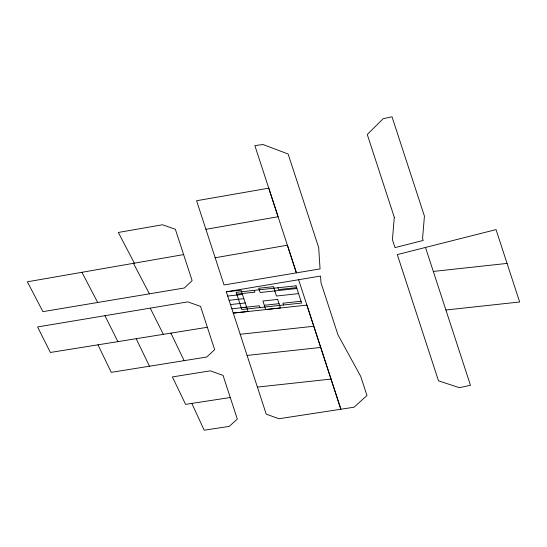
<?xml version="1.0" encoding="UTF-8"?>
<svg xmlns="http://www.w3.org/2000/svg" width="547" height="547" viewBox="0 0 547 547"><rect width="100%" height="100%" fill="white"/><g stroke="black" fill="none" stroke-linecap="round" stroke-linejoin="round"><path stroke-width="0.82" d="M205.918 229.302L278.074 216.749L268.762 188.168L196.585 200.735L224.051 284.953L320.063 268.919L318.682 247.565L288.132 154.008L263.011 144.524L254.868 145.605L296.406 272.878L287.387 245.206L215.183 257.76M183.635 254.587L27.35 281.801L42.926 311.64L184.312 288.002L192.12 280.604L175.341 229.241L162.507 224.769L118.33 232.461L134.35 263.169M226.301 291.79L320.549 276.064L320.973 282.703L337.943 334.785L360.705 376.37L366.969 395.522L354.066 407.207L278.915 418.742L266.225 414.141L226.321 291.783L241.063 290.177L248.01 311.462L233.261 313.062M207.354 327.277L50.365 352.466L37.572 326.956L187.751 301.869L200.544 306.388L214.67 349.704L206.67 357.041L111.239 372.35L97.981 344.822M191.84 403.406L185.604 404.383L172.387 376.931L210.28 370.832L223.053 375.392L237.309 419.077L229.248 426.373L204.188 430.209L191.84 403.406L230.266 397.512M433.34 271.435L507.069 263.408M236.776 294.122L254.895 292.146L254.307 290.341M296.611 287.613L278.485 289.582L277.897 287.777M227.709 296.036L242.451 294.436M296.905 288.508L260.14 292.508L258.752 288.255L273.5 286.649L274.888 290.908M229.097 300.296L243.839 298.689M298.573 293.616L276.454 296.023L274.785 290.915M230.485 304.549L245.227 302.949M241.22 307.735L259.34 305.766L259.934 307.571M301.055 301.226L282.929 303.202L283.517 305.007M231.873 308.809L246.615 307.202M264.31 305.281L279.052 303.674M233.282 313.116L306.908 305.103L340.87 409.238L298.607 279.708M445.921 310.005L519.65 301.985L496.04 229.603L397.293 254.587L438.509 380.821L459.371 387.673L470.468 385.279L425.491 247.449M240.174 334.285L313.8 326.251M247.073 355.441L320.692 347.441M257.398 387.091L331.024 379.078M133.482 263.333L149.413 293.848M81.92 272.297L97.681 302.491M150.213 308.125L163.348 334.326M104.942 315.694L117.899 341.629M170.883 333.116L184.161 360.658M136.189 338.682L149.447 366.216M394.305 217.316L392.411 239.62L395.023 247.593L423.221 240.454L422.564 238.43L424.431 216.113L392.014 116.791L383.167 118.692L367.276 134.507L394.305 217.316M296.023 285.808L236.188 292.317L241.808 309.54L301.643 303.031L296.023 285.808M277.664 299.421L262.922 301.021L265.698 309.534L280.44 307.927L277.664 299.421"/></g></svg>
